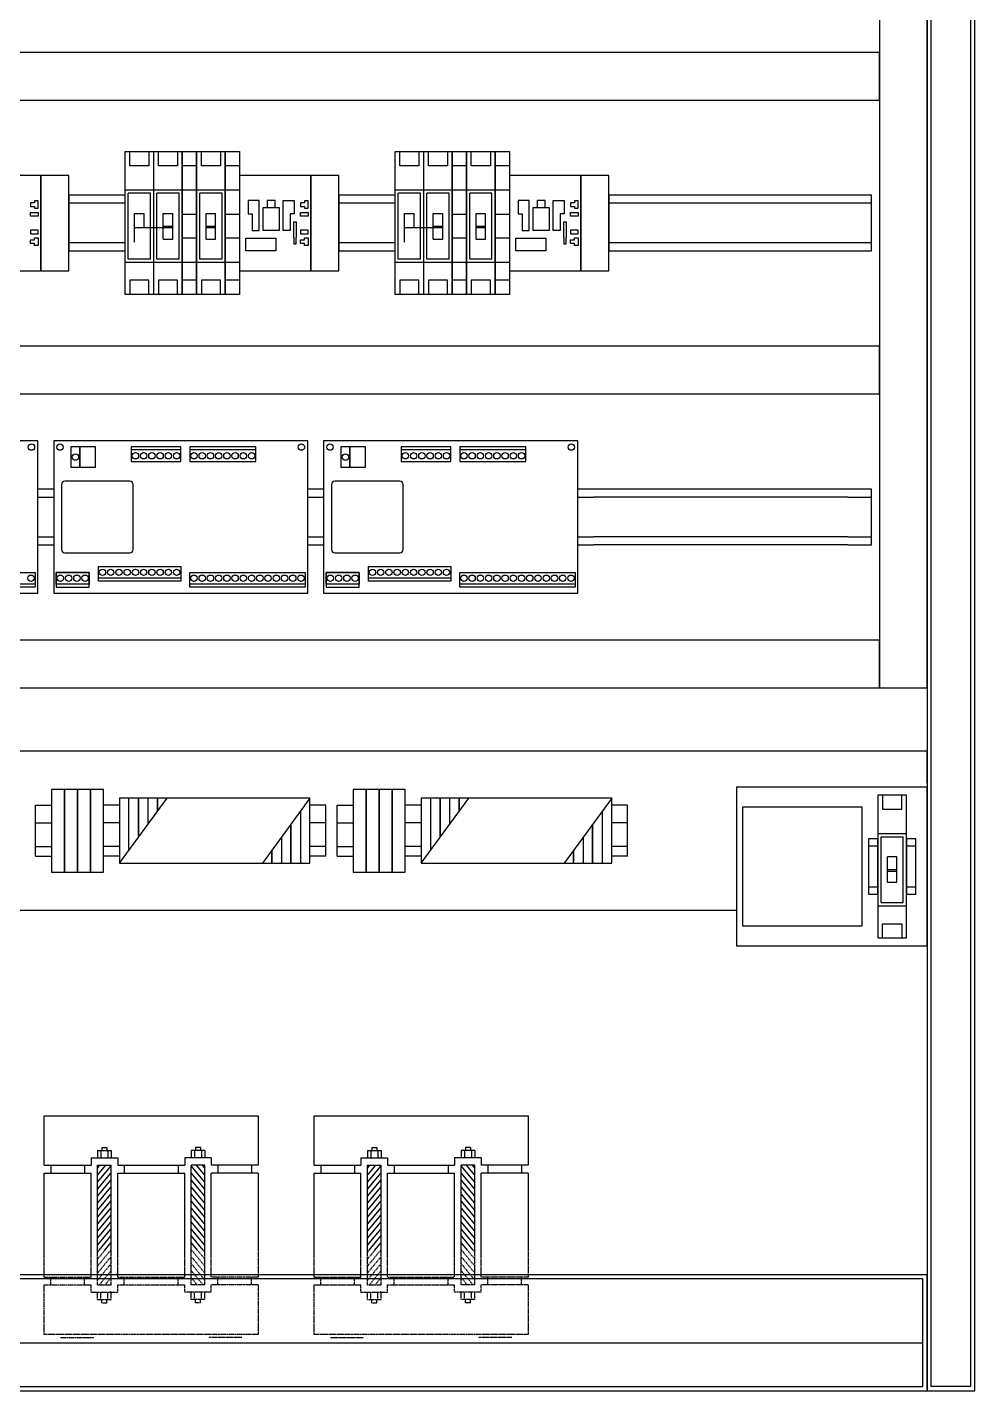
# Model space of a CAD drawing. Header units: millimetres. Extents: x 3151 to 30896, y 1337 to 7086.
# Drawn here: x 28968 to 29564, y 1337 to 2195 of the extents above; entities that cross this region are included whole.
import ezdxf

# ---------------------------------------------------------------- set-up
doc = ezdxf.new("R2010")
doc.units = ezdxf.units.MM
doc.linetypes.add('DASHED', pattern=[0.75, 0.5, -0.25])

msp = doc.modelspace()

# ---------------------------------------------------------------- linework, layer by layer
at = {"color": 7}
for p, q in [((29534.18, 3536.69), (29534.18, 1336.69)), ((29564.18, 1336.69), (29564.18, 3536.69)), ((29536.83, 1339.34), (29536.83, 3534.04)), ((29561.53, 3534.04), (29561.53, 1339.34)), ((29504.18, 3332.19), (29504.18, 1779.19)), ((29534.18, 1779.19), (29534.18, 3332.19)), ((29504.18, 2179.19), (28624.18, 2179.19)), ((29504.18, 2179.19), (28624.18, 2179.19)), ((29504.18, 2149.19), (29504.18, 2179.19)), ((29534.18, 1779.19), (29534.18, 2179.19)), ((28624.18, 2149.19), (29504.18, 2149.19)), ((29029.18, 2026.69), (29029.18, 2116.69)), ((29029.18, 2116.69), (29047.18, 2116.69)), ((29032.18, 2107.69), (29032.18, 2116.69)), ((29044.18, 2116.69), (29044.18, 2107.69)), ((29047.18, 2026.69), (29047.18, 2116.69)), ((29047.18, 2116.69), (29065.18, 2116.69)), ((29050.18, 2107.69), (29050.18, 2116.69)), ((29062.18, 2116.69), (29062.18, 2107.69)), ((29065.18, 2116.69), (29065.18, 2026.69)), ((29065.18, 2116.69), (29065.18, 2026.69)), ((29065.18, 2116.69), (29074.18, 2116.69)), ((29065.18, 2026.69), (29065.18, 2116.69)), ((29074.18, 2116.69), (29092.18, 2116.69)), ((29074.18, 2026.69), (29074.18, 2116.69)), ((29074.18, 2116.69), (29074.18, 2026.69)), ((29077.18, 2107.69), (29077.18, 2116.69)), ((29089.18, 2116.69), (29089.18, 2107.69)), ((29092.18, 2116.69), (29092.18, 2026.69)), ((29092.18, 2116.69), (29092.18, 2026.69)), ((29092.18, 2116.69), (29101.18, 2116.69)), ((29092.18, 2026.69), (29092.18, 2116.69)), ((29101.18, 2116.69), (29101.18, 2026.69)), ((29199.18, 2026.69), (29199.18, 2116.69)), ((29199.18, 2116.69), (29217.18, 2116.69)), ((29202.18, 2107.69), (29202.18, 2116.69)), ((29214.18, 2116.69), (29214.18, 2107.69)), ((29217.18, 2026.69), (29217.18, 2116.69)), ((29217.18, 2116.69), (29235.18, 2116.69)), ((29220.18, 2107.69), (29220.18, 2116.69)), ((29232.18, 2116.69), (29232.18, 2107.69)), ((29235.18, 2116.69), (29235.18, 2026.69)), ((29235.18, 2116.69), (29235.18, 2026.69)), ((29235.18, 2116.69), (29244.18, 2116.69)), ((29235.18, 2026.69), (29235.18, 2116.69)), ((29244.18, 2116.69), (29262.18, 2116.69)), ((29244.18, 2026.69), (29244.18, 2116.69)), ((29244.18, 2116.69), (29244.18, 2026.69)), ((29247.18, 2107.69), (29247.18, 2116.69)), ((29259.18, 2116.69), (29259.18, 2107.69)), ((29262.18, 2116.69), (29262.18, 2026.69)), ((29262.18, 2116.69), (29262.18, 2026.69)), ((29262.18, 2116.69), (29271.18, 2116.69)), ((29262.18, 2026.69), (29262.18, 2116.69)), ((29271.18, 2116.69), (29271.18, 2026.69)), ((29044.18, 2107.69), (29032.18, 2107.69)), ((29062.18, 2107.69), (29050.18, 2107.69)), ((29074.18, 2107.69), (29065.18, 2107.69)), ((29089.18, 2107.69), (29077.18, 2107.69)), ((29101.18, 2107.69), (29092.18, 2107.69)), ((29214.18, 2107.69), (29202.18, 2107.69)), ((29232.18, 2107.69), (29220.18, 2107.69)), ((29244.18, 2107.69), (29235.18, 2107.69)), ((29259.18, 2107.69), (29247.18, 2107.69)), ((29271.18, 2107.69), (29262.18, 2107.69)), ((28976.18, 2101.69), (28931.18, 2101.69)), ((28993.68, 2101.69), (28976.18, 2101.69)), ((28976.18, 2101.69), (28976.18, 2041.69)), ((28976.18, 2041.69), (28976.18, 2101.69)), ((28993.68, 2041.69), (28993.68, 2101.69)), ((29146.18, 2101.69), (29101.18, 2101.69)), ((29101.18, 2101.69), (29101.18, 2041.69)), ((29163.68, 2101.69), (29146.18, 2101.69)), ((29146.18, 2101.69), (29146.18, 2041.69)), ((29146.18, 2041.69), (29146.18, 2101.69)), ((29163.68, 2041.69), (29163.68, 2101.69)), ((29316.18, 2101.69), (29271.18, 2101.69)), ((29271.18, 2101.69), (29271.18, 2041.69)), ((29333.68, 2101.69), (29316.18, 2101.69)), ((29316.18, 2101.69), (29316.18, 2041.69)), ((29316.18, 2041.69), (29316.18, 2101.69)), ((29333.68, 2041.69), (29333.68, 2101.69)), ((28974.47, 2085.69), (28972.08, 2085.69)), ((28972.08, 2085.69), (28972.08, 2084.53)), ((28974.47, 2081.05), (28974.47, 2085.69)), ((29029.18, 2089.19), (28993.68, 2089.19)), ((28993.68, 2089.19), (28993.68, 2054.19)), ((29047.18, 2092.44), (29029.18, 2092.44)), ((29029.18, 2054.19), (29029.18, 2089.19)), ((29031.18, 2048.94), (29031.18, 2090.44)), ((29045.18, 2090.44), (29031.18, 2090.44)), ((29045.18, 2048.94), (29045.18, 2090.44)), ((29065.18, 2092.44), (29047.18, 2092.44)), ((29049.18, 2048.94), (29049.18, 2090.44)), ((29063.18, 2090.44), (29049.18, 2090.44)), ((29063.18, 2048.94), (29063.18, 2090.44)), ((29074.18, 2092.44), (29065.18, 2092.44)), ((29092.18, 2092.44), (29074.18, 2092.44)), ((29090.18, 2090.44), (29076.18, 2090.44)), ((29076.18, 2048.94), (29076.18, 2090.44)), ((29090.18, 2048.94), (29090.18, 2090.44)), ((29101.18, 2092.44), (29092.18, 2092.44)), ((29113.68, 2085.94), (29106.68, 2085.94)), ((29106.68, 2085.94), (29106.68, 2077.44)), ((29113.68, 2066.94), (29113.68, 2085.94)), ((29123.68, 2085.94), (29118.68, 2085.94)), ((29118.68, 2085.94), (29118.68, 2081.44)), ((29123.68, 2081.44), (29123.68, 2085.94)), ((29128.68, 2066.94), (29128.68, 2085.94)), ((29128.68, 2085.94), (29135.68, 2085.94)), ((29135.68, 2085.94), (29135.68, 2077.44)), ((29144.47, 2085.69), (29142.08, 2085.69)), ((29142.08, 2085.69), (29142.08, 2084.53)), ((29144.47, 2081.05), (29144.47, 2085.69)), ((29199.18, 2089.19), (29163.68, 2089.19)), ((29163.68, 2089.19), (29163.68, 2054.19)), ((29217.18, 2092.44), (29199.18, 2092.44)), ((29199.18, 2054.19), (29199.18, 2089.19)), ((29201.18, 2048.94), (29201.18, 2090.44)), ((29215.18, 2090.44), (29201.18, 2090.44)), ((29215.18, 2048.94), (29215.18, 2090.44)), ((29235.18, 2092.44), (29217.18, 2092.44)), ((29219.18, 2048.94), (29219.18, 2090.44)), ((29233.18, 2090.44), (29219.18, 2090.44)), ((29233.18, 2048.94), (29233.18, 2090.44)), ((29244.18, 2092.44), (29235.18, 2092.44)), ((29262.18, 2092.44), (29244.18, 2092.44)), ((29260.18, 2090.44), (29246.18, 2090.44)), ((29246.18, 2048.94), (29246.18, 2090.44)), ((29260.18, 2048.94), (29260.18, 2090.44)), ((29271.18, 2092.44), (29262.18, 2092.44)), ((29283.68, 2085.94), (29276.68, 2085.94)), ((29276.68, 2085.94), (29276.68, 2077.44)), ((29283.68, 2066.94), (29283.68, 2085.94)), ((29293.68, 2085.94), (29288.68, 2085.94)), ((29288.68, 2085.94), (29288.68, 2081.44)), ((29293.68, 2081.44), (29293.68, 2085.94)), ((29298.68, 2066.94), (29298.68, 2085.94)), ((29298.68, 2085.94), (29305.68, 2085.94)), ((29305.68, 2085.94), (29305.68, 2077.44)), ((29314.47, 2085.69), (29312.08, 2085.69)), ((29312.08, 2085.69), (29312.08, 2084.53)), ((29314.47, 2081.05), (29314.47, 2085.69)), ((29499.18, 2089.19), (29333.68, 2089.19)), ((29333.68, 2089.19), (29333.68, 2054.19)), ((29499.18, 2054.19), (29499.18, 2089.19)), ((28972.08, 2084.53), (28969.68, 2084.53)), ((28969.68, 2084.53), (28969.68, 2082.21)), ((28969.68, 2082.21), (28972.08, 2082.21)), ((28969.68, 2078.37), (28974.47, 2078.37)), ((28969.68, 2076.05), (28969.68, 2078.37)), ((28972.08, 2082.21), (28972.08, 2081.05)), ((28972.08, 2081.05), (28974.47, 2081.05)), ((28974.47, 2078.37), (28974.47, 2076.05)), ((29029.18, 2084.19), (28993.68, 2084.19)), ((29035.18, 2077.69), (29041.18, 2077.69)), ((29035.18, 2059.69), (29035.18, 2077.69)), ((29041.18, 2068.69), (29041.18, 2077.69)), ((29053.18, 2077.69), (29059.18, 2077.69)), ((29053.18, 2061.69), (29053.18, 2077.69)), ((29059.18, 2061.69), (29059.18, 2077.69)), ((29074.18, 2077.19), (29065.18, 2077.19)), ((29080.18, 2077.69), (29086.18, 2077.69)), ((29080.18, 2061.69), (29080.18, 2077.69)), ((29086.18, 2061.69), (29086.18, 2077.69)), ((29101.18, 2077.19), (29092.18, 2077.19)), ((29106.68, 2077.44), (29109.18, 2077.44)), ((29109.18, 2077.44), (29109.18, 2066.94)), ((29116.18, 2081.44), (29126.18, 2081.44)), ((29116.18, 2066.94), (29116.18, 2081.44)), ((29118.68, 2081.44), (29123.68, 2081.44)), ((29126.18, 2081.44), (29126.18, 2066.94)), ((29135.68, 2077.44), (29133.18, 2077.44)), ((29133.18, 2077.44), (29133.18, 2066.94)), ((29142.08, 2084.53), (29139.68, 2084.53)), ((29139.68, 2084.53), (29139.68, 2082.21)), ((29139.68, 2082.21), (29142.08, 2082.21)), ((29139.68, 2078.37), (29144.47, 2078.37)), ((29139.68, 2076.05), (29139.68, 2078.37)), ((29142.08, 2082.21), (29142.08, 2081.05)), ((29142.08, 2081.05), (29144.47, 2081.05)), ((29144.47, 2078.37), (29144.47, 2076.05)), ((29199.18, 2084.19), (29163.68, 2084.19)), ((29205.18, 2077.69), (29211.18, 2077.69)), ((29205.18, 2059.69), (29205.18, 2077.69)), ((29211.18, 2068.69), (29211.18, 2077.69)), ((29223.18, 2077.69), (29229.18, 2077.69)), ((29223.18, 2061.69), (29223.18, 2077.69)), ((29229.18, 2061.69), (29229.18, 2077.69)), ((29244.18, 2077.19), (29235.18, 2077.19)), ((29250.18, 2077.69), (29256.18, 2077.69)), ((29250.18, 2061.69), (29250.18, 2077.69)), ((29256.18, 2061.69), (29256.18, 2077.69)), ((29271.18, 2077.19), (29262.18, 2077.19)), ((29276.68, 2077.44), (29279.18, 2077.44)), ((29279.18, 2077.44), (29279.18, 2066.94)), ((29286.18, 2081.44), (29296.18, 2081.44)), ((29286.18, 2066.94), (29286.18, 2081.44)), ((29288.68, 2081.44), (29293.68, 2081.44)), ((29296.18, 2081.44), (29296.18, 2066.94)), ((29305.68, 2077.44), (29303.18, 2077.44)), ((29303.18, 2077.44), (29303.18, 2066.94)), ((29312.08, 2084.53), (29309.68, 2084.53)), ((29309.68, 2084.53), (29309.68, 2082.21)), ((29309.68, 2082.21), (29312.08, 2082.21)), ((29309.68, 2078.37), (29314.47, 2078.37)), ((29309.68, 2076.05), (29309.68, 2078.37)), ((29312.08, 2082.21), (29312.08, 2081.05)), ((29312.08, 2081.05), (29314.47, 2081.05)), ((29314.47, 2078.37), (29314.47, 2076.05)), ((29499.18, 2084.19), (29333.68, 2084.19)), ((28974.47, 2076.05), (28969.68, 2076.05)), ((29059.18, 2068.69), (29035.18, 2068.69)), ((29053.18, 2069.69), (29059.18, 2069.69)), ((29080.18, 2069.69), (29086.18, 2069.69)), ((29086.18, 2068.69), (29080.18, 2068.69)), ((29137.18, 2072.19), (29135.18, 2072.19)), ((29135.18, 2072.19), (29135.18, 2062.69)), ((29137.18, 2062.69), (29137.18, 2072.19)), ((29144.47, 2076.05), (29139.68, 2076.05)), ((29229.18, 2068.69), (29205.18, 2068.69)), ((29223.18, 2069.69), (29229.18, 2069.69)), ((29250.18, 2069.69), (29256.18, 2069.69)), ((29256.18, 2068.69), (29250.18, 2068.69)), ((29307.18, 2072.19), (29305.18, 2072.19)), ((29305.18, 2072.19), (29305.18, 2062.69)), ((29307.18, 2062.69), (29307.18, 2072.19)), ((29314.47, 2076.05), (29309.68, 2076.05)), ((28974.47, 2067.33), (28969.68, 2067.33)), ((28969.68, 2067.33), (28969.68, 2065.01)), ((28969.68, 2065.01), (28974.47, 2065.01)), ((28969.68, 2058.85), (28969.68, 2061.17)), ((28969.68, 2061.17), (28972.08, 2061.17)), ((28972.08, 2061.17), (28972.08, 2062.33)), ((28972.08, 2062.33), (28974.47, 2062.33)), ((28974.47, 2065.01), (28974.47, 2067.33)), ((28974.47, 2062.33), (28974.47, 2057.69)), ((29053.18, 2061.69), (29059.18, 2061.69)), ((29074.18, 2062.19), (29065.18, 2062.19)), ((29080.18, 2061.69), (29086.18, 2061.69)), ((29101.18, 2062.19), (29092.18, 2062.19)), ((29105.18, 2062.19), (29124.18, 2062.19)), ((29105.18, 2054.19), (29105.18, 2062.19)), ((29109.18, 2066.94), (29113.68, 2066.94)), ((29126.18, 2066.94), (29116.18, 2066.94)), ((29124.18, 2062.19), (29124.18, 2054.19)), ((29133.18, 2066.94), (29128.68, 2066.94)), ((29135.18, 2062.69), (29135.43, 2062.69)), ((29135.43, 2062.69), (29135.43, 2058.69)), ((29135.43, 2062.69), (29135.43, 2058.69)), ((29136.93, 2058.69), (29136.93, 2062.69)), ((29136.93, 2062.69), (29137.18, 2062.69)), ((29144.47, 2067.33), (29139.68, 2067.33)), ((29139.68, 2067.33), (29139.68, 2065.01)), ((29139.68, 2065.01), (29144.47, 2065.01)), ((29139.68, 2058.85), (29139.68, 2061.17)), ((29139.68, 2061.17), (29142.08, 2061.17)), ((29142.08, 2061.17), (29142.08, 2062.33)), ((29142.08, 2062.33), (29144.47, 2062.33)), ((29144.47, 2065.01), (29144.47, 2067.33)), ((29144.47, 2062.33), (29144.47, 2057.69)), ((29223.18, 2061.69), (29229.18, 2061.69)), ((29244.18, 2062.19), (29235.18, 2062.19)), ((29250.18, 2061.69), (29256.18, 2061.69)), ((29271.18, 2062.19), (29262.18, 2062.19)), ((29275.18, 2062.19), (29294.18, 2062.19)), ((29275.18, 2054.19), (29275.18, 2062.19)), ((29279.18, 2066.94), (29283.68, 2066.94)), ((29296.18, 2066.94), (29286.18, 2066.94)), ((29294.18, 2062.19), (29294.18, 2054.19)), ((29303.18, 2066.94), (29298.68, 2066.94)), ((29305.18, 2062.69), (29305.43, 2062.69)), ((29305.43, 2062.69), (29305.43, 2058.69)), ((29305.43, 2062.69), (29305.43, 2058.69)), ((29306.93, 2058.69), (29306.93, 2062.69)), ((29306.93, 2062.69), (29307.18, 2062.69)), ((29314.47, 2067.33), (29309.68, 2067.33)), ((29309.68, 2067.33), (29309.68, 2065.01)), ((29309.68, 2065.01), (29314.47, 2065.01)), ((29309.68, 2058.85), (29309.68, 2061.17)), ((29309.68, 2061.17), (29312.08, 2061.17)), ((29312.08, 2061.17), (29312.08, 2062.33)), ((29312.08, 2062.33), (29314.47, 2062.33)), ((29314.47, 2065.01), (29314.47, 2067.33)), ((29314.47, 2062.33), (29314.47, 2057.69)), ((28972.08, 2058.85), (28969.68, 2058.85)), ((28972.08, 2057.69), (28972.08, 2058.85)), ((28974.47, 2057.69), (28972.08, 2057.69)), ((29029.18, 2059.19), (28993.68, 2059.19)), ((28993.68, 2054.19), (29029.18, 2054.19)), ((29124.18, 2054.19), (29105.18, 2054.19)), ((29135.43, 2058.69), (29136.93, 2058.69)), ((29142.08, 2058.85), (29139.68, 2058.85)), ((29142.08, 2057.69), (29142.08, 2058.85)), ((29144.47, 2057.69), (29142.08, 2057.69)), ((29199.18, 2059.19), (29163.68, 2059.19)), ((29163.68, 2054.19), (29199.18, 2054.19)), ((29294.18, 2054.19), (29275.18, 2054.19)), ((29305.43, 2058.69), (29306.93, 2058.69)), ((29312.08, 2058.85), (29309.68, 2058.85)), ((29312.08, 2057.69), (29312.08, 2058.85)), ((29314.47, 2057.69), (29312.08, 2057.69)), ((29499.18, 2059.19), (29333.68, 2059.19)), ((29333.68, 2054.19), (29499.18, 2054.19)), ((29047.18, 2046.94), (29029.18, 2046.94)), ((29045.18, 2048.94), (29031.18, 2048.94)), ((29065.18, 2046.94), (29047.18, 2046.94)), ((29063.18, 2048.94), (29049.18, 2048.94)), ((29074.18, 2046.94), (29065.18, 2046.94)), ((29092.18, 2046.94), (29074.18, 2046.94)), ((29090.18, 2048.94), (29076.18, 2048.94)), ((29101.18, 2046.94), (29092.18, 2046.94)), ((29217.18, 2046.94), (29199.18, 2046.94)), ((29215.18, 2048.94), (29201.18, 2048.94)), ((29235.18, 2046.94), (29217.18, 2046.94)), ((29233.18, 2048.94), (29219.18, 2048.94)), ((29244.18, 2046.94), (29235.18, 2046.94)), ((29262.18, 2046.94), (29244.18, 2046.94)), ((29260.18, 2048.94), (29246.18, 2048.94)), ((29271.18, 2046.94), (29262.18, 2046.94)), ((28931.18, 2041.69), (28976.18, 2041.69)), ((28976.18, 2041.69), (28993.68, 2041.69)), ((29032.18, 2035.69), (29032.18, 2026.69)), ((29044.18, 2035.69), (29032.18, 2035.69)), ((29044.18, 2026.69), (29044.18, 2035.69)), ((29062.18, 2035.69), (29050.18, 2035.69)), ((29050.18, 2035.69), (29050.18, 2026.69)), ((29062.18, 2026.69), (29062.18, 2035.69)), ((29074.18, 2035.69), (29065.18, 2035.69)), ((29089.18, 2035.69), (29077.18, 2035.69)), ((29077.18, 2035.69), (29077.18, 2026.69)), ((29089.18, 2026.69), (29089.18, 2035.69)), ((29101.18, 2035.69), (29092.18, 2035.69)), ((29101.18, 2041.69), (29146.18, 2041.69)), ((29146.18, 2041.69), (29163.68, 2041.69)), ((29202.18, 2035.69), (29202.18, 2026.69)), ((29214.18, 2035.69), (29202.18, 2035.69)), ((29214.18, 2026.69), (29214.18, 2035.69)), ((29232.18, 2035.69), (29220.18, 2035.69)), ((29220.18, 2035.69), (29220.18, 2026.69)), ((29232.18, 2026.69), (29232.18, 2035.69)), ((29244.18, 2035.69), (29235.18, 2035.69)), ((29259.18, 2035.69), (29247.18, 2035.69)), ((29247.18, 2035.69), (29247.18, 2026.69)), ((29259.18, 2026.69), (29259.18, 2035.69)), ((29271.18, 2035.69), (29262.18, 2035.69)), ((29271.18, 2041.69), (29316.18, 2041.69)), ((29316.18, 2041.69), (29333.68, 2041.69)), ((29047.18, 2026.69), (29029.18, 2026.69)), ((29065.18, 2026.69), (29047.18, 2026.69)), ((29074.18, 2026.69), (29065.18, 2026.69)), ((29092.18, 2026.69), (29074.18, 2026.69)), ((29101.18, 2026.69), (29092.18, 2026.69)), ((29217.18, 2026.69), (29199.18, 2026.69)), ((29235.18, 2026.69), (29217.18, 2026.69)), ((29244.18, 2026.69), (29235.18, 2026.69)), ((29262.18, 2026.69), (29244.18, 2026.69)), ((29271.18, 2026.69), (29262.18, 2026.69)), ((29504.18, 1994.19), (28624.18, 1994.19)), ((29504.18, 1964.19), (29504.18, 1994.19)), ((28624.18, 1964.19), (29504.18, 1964.19)), ((28974.18, 1934.69), (28814.18, 1934.69)), ((28974.18, 1838.69), (28974.18, 1934.69)), ((29144.18, 1934.69), (28984.18, 1934.69)), ((28984.18, 1934.69), (28984.18, 1838.69)), ((29144.18, 1838.69), (29144.18, 1934.69)), ((29314.18, 1934.69), (29154.18, 1934.69)), ((29154.18, 1934.69), (29154.18, 1838.69)), ((29314.18, 1838.69), (29314.18, 1934.69)), ((29000.75, 1930.76), (28995.09, 1930.76)), ((28995.09, 1930.76), (28995.09, 1918.07)), ((29010.52, 1930.76), (29000.75, 1930.76)), ((29000.75, 1930.76), (29000.75, 1918.07)), ((29000.75, 1918.07), (29000.75, 1930.76)), ((29010.52, 1918.07), (29010.52, 1930.76)), ((29064.18, 1930.76), (29033.07, 1930.76)), ((29033.07, 1930.76), (29033.07, 1921.56)), ((29064.18, 1928.87), (29033.07, 1928.87)), ((29033.07, 1928.87), (29033.07, 1921.56)), ((29064.18, 1921.56), (29064.18, 1930.76)), ((29064.18, 1921.56), (29064.18, 1928.87)), ((29111.4, 1930.76), (29069.92, 1930.76)), ((29069.92, 1930.76), (29069.92, 1921.56)), ((29111.4, 1928.87), (29069.92, 1928.87)), ((29069.92, 1928.87), (29069.92, 1921.56)), ((29111.4, 1921.56), (29111.4, 1930.76)), ((29111.4, 1921.56), (29111.4, 1928.87)), ((29170.75, 1930.76), (29165.09, 1930.76)), ((29165.09, 1930.76), (29165.09, 1918.07)), ((29180.52, 1930.76), (29170.75, 1930.76)), ((29170.75, 1930.76), (29170.75, 1918.07)), ((29170.75, 1918.07), (29170.75, 1930.76)), ((29180.52, 1918.07), (29180.52, 1930.76)), ((29234.18, 1930.76), (29203.07, 1930.76)), ((29203.07, 1930.76), (29203.07, 1921.56)), ((29234.18, 1928.87), (29203.07, 1928.87)), ((29203.07, 1928.87), (29203.07, 1921.56)), ((29234.18, 1921.56), (29234.18, 1930.76)), ((29234.18, 1921.56), (29234.18, 1928.87)), ((29281.4, 1930.76), (29239.92, 1930.76)), ((29239.92, 1930.76), (29239.92, 1921.56)), ((29281.4, 1928.87), (29239.92, 1928.87)), ((29239.92, 1928.87), (29239.92, 1921.56)), ((29281.4, 1921.56), (29281.4, 1930.76)), ((29281.4, 1921.56), (29281.4, 1928.87)), ((28995.09, 1918.07), (29000.75, 1918.07)), ((29000.75, 1918.07), (29010.52, 1918.07)), ((29033.07, 1921.56), (29064.18, 1921.56)), ((29033.07, 1921.56), (29064.18, 1921.56)), ((29069.92, 1921.56), (29111.4, 1921.56)), ((29069.92, 1921.56), (29111.4, 1921.56)), ((29165.09, 1918.07), (29170.75, 1918.07)), ((29170.75, 1918.07), (29180.52, 1918.07)), ((29203.07, 1921.56), (29234.18, 1921.56)), ((29203.07, 1921.56), (29234.18, 1921.56)), ((29239.92, 1921.56), (29281.4, 1921.56)), ((29239.92, 1921.56), (29281.4, 1921.56)), ((28989.18, 1907.19), (28989.18, 1866.19)), ((29032.18, 1909.19), (28991.18, 1909.19)), ((29034.18, 1866.19), (29034.18, 1907.19)), ((29159.18, 1907.19), (29159.18, 1866.19)), ((29202.18, 1909.19), (29161.18, 1909.19)), ((29204.18, 1866.19), (29204.18, 1907.19)), ((28984.18, 1904.19), (28974.18, 1904.19)), ((28974.18, 1899.19), (28984.18, 1899.19)), ((29154.18, 1904.19), (29144.18, 1904.19)), ((29144.18, 1899.19), (29154.18, 1899.19)), ((29324.18, 1904.19), (29314.18, 1904.19)), ((29314.18, 1899.19), (29324.18, 1899.19)), ((29484.18, 1904.19), (29324.18, 1904.19)), ((29484.18, 1899.19), (29324.18, 1899.19)), ((29499.18, 1904.19), (29484.18, 1904.19)), ((29484.18, 1899.19), (29499.18, 1899.19)), ((29499.18, 1869.19), (29499.18, 1904.19)), ((28974.18, 1874.19), (28984.18, 1874.19)), ((29144.18, 1874.19), (29154.18, 1874.19)), ((29314.18, 1874.19), (29324.18, 1874.19)), ((29484.18, 1874.19), (29324.18, 1874.19)), ((29484.18, 1874.19), (29499.18, 1874.19)), ((28974.18, 1869.19), (28984.18, 1869.19)), ((28991.18, 1864.19), (29032.18, 1864.19)), ((29144.18, 1869.19), (29154.18, 1869.19)), ((29161.18, 1864.19), (29202.18, 1864.19)), ((29314.18, 1869.19), (29324.18, 1869.19)), ((29484.18, 1869.19), (29324.18, 1869.19)), ((29484.18, 1869.19), (29499.18, 1869.19)), ((29012.33, 1855.48), (29064.18, 1855.48)), ((29012.33, 1848.16), (29012.33, 1855.48)), ((29012.33, 1855.48), (29064.18, 1855.48)), ((29012.33, 1846.28), (29012.33, 1855.48)), ((29064.18, 1855.48), (29064.18, 1848.16)), ((29064.18, 1855.48), (29064.18, 1846.28)), ((29182.33, 1855.48), (29234.18, 1855.48)), ((29182.33, 1848.16), (29182.33, 1855.48)), ((29182.33, 1855.48), (29234.18, 1855.48)), ((29182.33, 1846.28), (29182.33, 1855.48)), ((29234.18, 1855.48), (29234.18, 1848.16)), ((29234.18, 1855.48), (29234.18, 1846.28)), ((28899.92, 1851.82), (28972.51, 1851.82)), ((28899.92, 1851.82), (28972.51, 1851.82)), ((28972.51, 1851.82), (28972.51, 1844.5)), ((28972.51, 1851.82), (28972.51, 1842.62)), ((29006.58, 1851.82), (28985.84, 1851.82)), ((28985.84, 1851.82), (28985.84, 1842.62)), ((28985.84, 1851.82), (29006.58, 1851.82)), ((28985.84, 1844.5), (28985.84, 1851.82)), ((29006.58, 1842.62), (29006.58, 1851.82)), ((29006.58, 1851.82), (29006.58, 1844.5)), ((29064.18, 1848.16), (29012.33, 1848.16)), ((29064.18, 1846.28), (29012.33, 1846.28)), ((29069.92, 1851.82), (29142.51, 1851.82)), ((29069.92, 1844.5), (29069.92, 1851.82)), ((29069.92, 1851.82), (29142.51, 1851.82)), ((29069.92, 1842.62), (29069.92, 1851.82)), ((29142.51, 1851.82), (29142.51, 1844.5)), ((29142.51, 1851.82), (29142.51, 1842.62)), ((29176.58, 1851.82), (29155.84, 1851.82)), ((29155.84, 1851.82), (29155.84, 1842.62)), ((29155.84, 1851.82), (29176.58, 1851.82)), ((29155.84, 1844.5), (29155.84, 1851.82)), ((29176.58, 1842.62), (29176.58, 1851.82)), ((29176.58, 1851.82), (29176.58, 1844.5)), ((29234.18, 1848.16), (29182.33, 1848.16)), ((29234.18, 1846.28), (29182.33, 1846.28)), ((29239.92, 1851.82), (29312.51, 1851.82)), ((29239.92, 1844.5), (29239.92, 1851.82)), ((29239.92, 1851.82), (29312.51, 1851.82)), ((29239.92, 1842.62), (29239.92, 1851.82)), ((29312.51, 1851.82), (29312.51, 1844.5)), ((29312.51, 1851.82), (29312.51, 1842.62)), ((28814.18, 1838.69), (28974.18, 1838.69)), ((28972.51, 1844.5), (28899.92, 1844.5)), ((28972.51, 1842.62), (28899.92, 1842.62)), ((28984.18, 1838.69), (29144.18, 1838.69)), ((29006.58, 1844.5), (28985.84, 1844.5)), ((28985.84, 1842.62), (29006.58, 1842.62)), ((29142.51, 1844.5), (29069.92, 1844.5)), ((29142.51, 1842.62), (29069.92, 1842.62)), ((29154.18, 1838.69), (29314.18, 1838.69)), ((29176.58, 1844.5), (29155.84, 1844.5)), ((29155.84, 1842.62), (29176.58, 1842.62)), ((29312.51, 1844.5), (29239.92, 1844.5)), ((29312.51, 1842.62), (29239.92, 1842.62)), ((29504.18, 1809.19), (28624.18, 1809.19)), ((29504.18, 1779.19), (29504.18, 1809.19)), ((28594.18, 1779.19), (29534.18, 1779.19)), ((28624.18, 1779.19), (29504.18, 1779.19)), ((29504.18, 1779.19), (29534.18, 1779.19)), ((29534.18, 1739.19), (28594.18, 1739.19)), ((29534.18, 1719.19), (29534.18, 1739.19)), ((29534.18, 1716.69), (29414.18, 1716.69)), ((29414.18, 1716.69), (29414.18, 1616.69)), ((29534.18, 1616.69), (29534.18, 1716.69)), ((28990.98, 1715.19), (28982.78, 1715.19)), ((28982.78, 1715.19), (28982.78, 1663.19)), ((28990.98, 1663.19), (28990.98, 1715.19)), ((28999.18, 1715.19), (28990.98, 1715.19)), ((28990.98, 1715.19), (28990.98, 1663.19)), ((28999.18, 1663.19), (28999.18, 1715.19)), ((29007.38, 1715.19), (28999.18, 1715.19)), ((28999.18, 1715.19), (28999.18, 1663.19)), ((29007.38, 1663.19), (29007.38, 1715.19)), ((29015.58, 1715.19), (29007.38, 1715.19)), ((29007.38, 1715.19), (29007.38, 1663.19)), ((29015.58, 1663.19), (29015.58, 1715.19)), ((29055.58, 1709.69), (29025.58, 1709.69)), ((29025.58, 1709.69), (29025.58, 1668.69)), ((29025.58, 1668.69), (29055.58, 1709.69)), ((29145.58, 1709.69), (29025.58, 1709.69)), ((29025.58, 1709.69), (29025.58, 1668.69)), ((29031.58, 1676.89), (29031.58, 1709.69)), ((29037.58, 1685.69), (29037.58, 1709.69)), ((29037.58, 1709.69), (29037.58, 1685.09)), ((29043.58, 1693.29), (29043.58, 1709.69)), ((29049.58, 1701.69), (29049.58, 1709.69)), ((29049.58, 1709.69), (29049.58, 1701.49)), ((29145.58, 1709.69), (29115.58, 1668.69)), ((29145.58, 1668.69), (29145.58, 1709.69)), ((29145.58, 1709.69), (29145.58, 1709.69)), ((29145.58, 1668.69), (29145.58, 1709.69)), ((29180.98, 1715.19), (29172.78, 1715.19)), ((29172.78, 1715.19), (29172.78, 1663.19)), ((29180.98, 1663.19), (29180.98, 1715.19)), ((29189.18, 1715.19), (29180.98, 1715.19)), ((29180.98, 1715.19), (29180.98, 1663.19)), ((29189.18, 1663.19), (29189.18, 1715.19)), ((29197.38, 1715.19), (29189.18, 1715.19)), ((29189.18, 1715.19), (29189.18, 1663.19)), ((29197.38, 1663.19), (29197.38, 1715.19)), ((29205.58, 1715.19), (29197.38, 1715.19)), ((29197.38, 1715.19), (29197.38, 1663.19)), ((29205.58, 1663.19), (29205.58, 1715.19)), ((29245.58, 1709.69), (29215.58, 1709.69)), ((29215.58, 1709.69), (29215.58, 1668.69)), ((29215.58, 1668.69), (29245.58, 1709.69)), ((29335.58, 1709.69), (29215.58, 1709.69)), ((29215.58, 1709.69), (29215.58, 1668.69)), ((29221.58, 1676.89), (29221.58, 1709.69)), ((29227.58, 1685.69), (29227.58, 1709.69)), ((29227.58, 1709.69), (29227.58, 1685.09)), ((29233.58, 1693.29), (29233.58, 1709.69)), ((29239.58, 1701.69), (29239.58, 1709.69)), ((29239.58, 1709.69), (29239.58, 1701.49)), ((29335.58, 1709.69), (29305.58, 1668.69)), ((29335.58, 1668.69), (29335.58, 1709.69)), ((29335.58, 1709.69), (29335.58, 1709.69)), ((29335.58, 1668.69), (29335.58, 1709.69)), ((29521.18, 1711.69), (29503.18, 1711.69)), ((29503.18, 1711.69), (29503.18, 1621.69)), ((29506.18, 1711.69), (29506.18, 1702.69)), ((29518.18, 1702.69), (29518.18, 1711.69)), ((29521.18, 1621.69), (29521.18, 1711.69)), ((28972.78, 1705.19), (28982.78, 1705.19)), ((28972.78, 1673.19), (28972.78, 1705.19)), ((29015.58, 1673.19), (29015.58, 1705.19)), ((29025.58, 1705.19), (29015.58, 1705.19)), ((29139.58, 1701.49), (29139.58, 1668.69)), ((29155.58, 1705.19), (29145.58, 1705.19)), ((29155.58, 1673.19), (29155.58, 1705.19)), ((29162.78, 1705.19), (29172.78, 1705.19)), ((29162.78, 1673.19), (29162.78, 1705.19)), ((29205.58, 1673.19), (29205.58, 1705.19)), ((29215.58, 1705.19), (29205.58, 1705.19)), ((29329.58, 1701.49), (29329.58, 1668.69)), ((29345.58, 1705.19), (29335.58, 1705.19)), ((29345.58, 1673.19), (29345.58, 1705.19)), ((29418.18, 1629.19), (29418.18, 1704.19)), ((29418.18, 1704.19), (29493.18, 1704.19)), ((29493.18, 1704.19), (29493.18, 1629.19)), ((29506.18, 1702.69), (29518.18, 1702.69)), ((28972.78, 1694.19), (28982.78, 1694.19)), ((29025.58, 1694.19), (29015.58, 1694.19)), ((29133.58, 1668.69), (29133.58, 1693.29)), ((29133.58, 1692.69), (29133.58, 1668.69)), ((29155.58, 1694.19), (29145.58, 1694.19)), ((29162.78, 1694.19), (29172.78, 1694.19)), ((29215.58, 1694.19), (29205.58, 1694.19)), ((29323.58, 1668.69), (29323.58, 1693.29)), ((29323.58, 1692.69), (29323.58, 1668.69)), ((29345.58, 1694.19), (29335.58, 1694.19)), ((29127.58, 1685.09), (29127.58, 1668.69)), ((29317.58, 1685.09), (29317.58, 1668.69)), ((29503.18, 1684.19), (29497.18, 1684.19)), ((29497.18, 1684.19), (29497.18, 1649.19)), ((29503.18, 1687.44), (29521.18, 1687.44)), ((29503.18, 1649.19), (29503.18, 1684.19)), ((29505.18, 1685.44), (29519.18, 1685.44)), ((29505.18, 1643.94), (29505.18, 1685.44)), ((29519.18, 1643.94), (29519.18, 1685.44)), ((29527.18, 1684.19), (29521.18, 1684.19)), ((29521.18, 1684.19), (29521.18, 1649.19)), ((29527.18, 1649.19), (29527.18, 1684.19)), ((28972.78, 1679.19), (28982.78, 1679.19)), ((29025.58, 1679.19), (29015.58, 1679.19)), ((29121.58, 1668.69), (29121.58, 1676.89)), ((29121.58, 1676.69), (29121.58, 1668.69)), ((29155.58, 1679.19), (29145.58, 1679.19)), ((29162.78, 1679.19), (29172.78, 1679.19)), ((29215.58, 1679.19), (29205.58, 1679.19)), ((29311.58, 1668.69), (29311.58, 1676.89)), ((29311.58, 1676.69), (29311.58, 1668.69)), ((29345.58, 1679.19), (29335.58, 1679.19)), ((29503.18, 1679.56), (29497.18, 1679.56)), ((29497.18, 1679.56), (29497.18, 1653.81)), ((29503.18, 1653.81), (29503.18, 1679.56)), ((29527.18, 1679.56), (29521.18, 1679.56)), ((29521.18, 1679.56), (29521.18, 1653.81)), ((29527.18, 1653.81), (29527.18, 1679.56)), ((28972.78, 1673.19), (28982.78, 1673.19)), ((29025.58, 1673.19), (29015.58, 1673.19)), ((29025.58, 1668.69), (29025.58, 1668.69)), ((29025.58, 1668.69), (29145.58, 1668.69)), ((29115.58, 1668.69), (29145.58, 1668.69)), ((29155.58, 1673.19), (29145.58, 1673.19)), ((29162.78, 1673.19), (29172.78, 1673.19)), ((29215.58, 1673.19), (29205.58, 1673.19)), ((29215.58, 1668.69), (29215.58, 1668.69)), ((29215.58, 1668.69), (29335.58, 1668.69)), ((29305.58, 1668.69), (29335.58, 1668.69)), ((29345.58, 1673.19), (29335.58, 1673.19)), ((29515.18, 1672.69), (29509.18, 1672.69)), ((29509.18, 1656.69), (29509.18, 1672.69)), ((29515.18, 1656.69), (29515.18, 1672.69)), ((28982.78, 1663.19), (28990.98, 1663.19)), ((28990.98, 1663.19), (28999.18, 1663.19)), ((28999.18, 1663.19), (29007.38, 1663.19)), ((29007.38, 1663.19), (29015.58, 1663.19)), ((29172.78, 1663.19), (29180.98, 1663.19)), ((29180.98, 1663.19), (29189.18, 1663.19)), ((29189.18, 1663.19), (29197.38, 1663.19)), ((29197.38, 1663.19), (29205.58, 1663.19)), ((29515.18, 1664.69), (29509.18, 1664.69)), ((29509.18, 1663.69), (29515.18, 1663.69)), ((29515.18, 1656.69), (29509.18, 1656.69)), ((29497.18, 1653.81), (29503.18, 1653.81)), ((29497.18, 1649.19), (29503.18, 1649.19)), ((29521.18, 1653.81), (29527.18, 1653.81)), ((29521.18, 1649.19), (29527.18, 1649.19)), ((29503.18, 1641.94), (29521.18, 1641.94)), ((29505.18, 1643.94), (29519.18, 1643.94)), ((28594.18, 1639.19), (29414.18, 1639.19)), ((29493.18, 1629.19), (29418.18, 1629.19)), ((29506.18, 1630.69), (29518.18, 1630.69)), ((29506.18, 1621.69), (29506.18, 1630.69)), ((29518.18, 1630.69), (29518.18, 1621.69)), ((29414.18, 1616.69), (29534.18, 1616.69)), ((29503.18, 1621.69), (29521.18, 1621.69)), ((28978.24, 1509.76), (29112.91, 1509.76)), ((28978.24, 1478.63), (28978.24, 1509.76)), ((29112.91, 1509.76), (29112.91, 1478.63)), ((29148.24, 1509.76), (29282.91, 1509.76)), ((29148.24, 1478.63), (29148.24, 1509.76)), ((29282.91, 1509.76), (29282.91, 1478.63)), ((29011.82, 1487.81), (29020.36, 1487.81)), ((29011.82, 1487.81), (29011.82, 1483.22)), ((29013.96, 1487.81), (29013.96, 1483.22)), ((29014.53, 1489.88), (29014.53, 1487.81)), ((29014.53, 1489.88), (29017.65, 1489.88)), ((29017.65, 1489.88), (29017.65, 1487.81)), ((29018.22, 1487.81), (29018.22, 1483.22)), ((29020.36, 1487.81), (29020.36, 1483.22)), ((29070.8, 1487.81), (29070.8, 1483.22)), ((29079.33, 1487.81), (29070.8, 1487.81)), ((29072.93, 1487.81), (29072.93, 1483.22)), ((29073.5, 1489.88), (29073.5, 1487.81)), ((29076.63, 1489.88), (29073.5, 1489.88)), ((29076.63, 1489.88), (29076.63, 1487.81)), ((29077.2, 1487.81), (29077.2, 1483.22)), ((29079.33, 1487.81), (29079.33, 1483.22)), ((29181.82, 1487.81), (29190.36, 1487.81)), ((29181.82, 1487.81), (29181.82, 1483.22)), ((29183.96, 1487.81), (29183.96, 1483.22)), ((29184.53, 1489.88), (29187.65, 1489.88)), ((29184.53, 1489.88), (29184.53, 1487.81)), ((29187.65, 1489.88), (29187.65, 1487.81)), ((29188.22, 1487.81), (29188.22, 1483.22)), ((29190.36, 1487.81), (29190.36, 1483.22)), ((29249.33, 1487.81), (29240.8, 1487.81)), ((29240.8, 1487.81), (29240.8, 1483.22)), ((29242.93, 1487.81), (29242.93, 1483.22)), ((29246.63, 1489.88), (29243.5, 1489.88)), ((29243.5, 1489.88), (29243.5, 1487.81)), ((29246.63, 1489.88), (29246.63, 1487.81)), ((29247.2, 1487.81), (29247.2, 1483.22)), ((29249.33, 1487.81), (29249.33, 1483.22)), ((28978.24, 1478.63), (29007.7, 1478.63)), ((28982.36, 1478.63), (28982.36, 1473.68)), ((29003.58, 1478.63), (29003.58, 1473.68)), ((29007.7, 1483.22), (29007.7, 1478.63)), ((29007.7, 1483.22), (29024.48, 1483.22)), ((29011.82, 1425.15), (29011.82, 1478.63)), ((29011.82, 1478.63), (29020.36, 1478.63)), ((29011.82, 1476.8), (29013.34, 1478.63)), ((29011.82, 1472.39), (29016.98, 1478.63)), ((29011.82, 1467.99), (29020.36, 1478.32)), ((29020.36, 1425.15), (29020.36, 1478.63)), ((29024.48, 1483.22), (29024.48, 1478.63)), ((29024.48, 1478.63), (29066.68, 1478.63)), ((29028.59, 1478.63), (29028.59, 1473.68)), ((29062.56, 1478.63), (29062.56, 1473.68)), ((29066.68, 1483.22), (29066.68, 1478.63)), ((29083.45, 1483.22), (29066.68, 1483.22)), ((29070.8, 1425.15), (29070.8, 1478.63)), ((29079.33, 1478.63), (29070.8, 1478.63)), ((29079.33, 1467.99), (29070.8, 1478.32)), ((29079.33, 1472.39), (29074.18, 1478.63)), ((29079.33, 1476.8), (29077.82, 1478.63)), ((29079.33, 1425.15), (29079.33, 1478.63)), ((29083.45, 1483.22), (29083.45, 1478.63)), ((29112.91, 1478.63), (29083.45, 1478.63)), ((29087.57, 1478.63), (29087.57, 1473.68)), ((29108.8, 1478.63), (29108.8, 1473.68)), ((29148.24, 1478.63), (29177.7, 1478.63)), ((29152.36, 1478.63), (29152.36, 1473.68)), ((29173.58, 1478.63), (29173.58, 1473.68)), ((29177.7, 1483.22), (29194.48, 1483.22)), ((29177.7, 1483.22), (29177.7, 1478.63)), ((29181.82, 1425.15), (29181.82, 1478.63)), ((29181.82, 1472.39), (29186.98, 1478.63)), ((29181.82, 1478.63), (29190.36, 1478.63)), ((29181.82, 1476.8), (29183.34, 1478.63)), ((29181.82, 1467.99), (29190.36, 1478.32)), ((29190.36, 1425.15), (29190.36, 1478.63)), ((29194.48, 1483.22), (29194.48, 1478.63)), ((29194.48, 1478.63), (29236.68, 1478.63)), ((29198.59, 1478.63), (29198.59, 1473.68)), ((29232.56, 1478.63), (29232.56, 1473.68)), ((29253.45, 1483.22), (29236.68, 1483.22)), ((29236.68, 1483.22), (29236.68, 1478.63)), ((29240.8, 1425.15), (29240.8, 1478.63)), ((29249.33, 1478.63), (29240.8, 1478.63)), ((29249.33, 1467.99), (29240.8, 1478.32)), ((29249.33, 1472.39), (29244.18, 1478.63)), ((29249.33, 1476.8), (29247.82, 1478.63)), ((29249.33, 1425.15), (29249.33, 1478.63)), ((29253.45, 1483.22), (29253.45, 1478.63)), ((29282.91, 1478.63), (29253.45, 1478.63)), ((29257.57, 1478.63), (29257.57, 1473.68)), ((29278.8, 1478.63), (29278.8, 1473.68)), ((28978.24, 1425.15), (28978.24, 1473.68)), ((28978.24, 1473.68), (29007.7, 1473.68)), ((29007.7, 1425.15), (29007.7, 1473.68)), ((29011.82, 1463.59), (29020.36, 1473.92)), ((29011.82, 1459.19), (29020.36, 1469.52)), ((29011.82, 1459.19), (29020.36, 1469.52)), ((29024.48, 1473.68), (29066.68, 1473.68)), ((29024.48, 1425.15), (29024.48, 1473.68)), ((29066.68, 1425.15), (29066.68, 1473.68)), ((29079.33, 1463.59), (29070.8, 1473.92)), ((29079.33, 1459.19), (29070.8, 1469.52)), ((29079.33, 1459.19), (29070.8, 1469.52)), ((29083.45, 1425.15), (29083.45, 1473.68)), ((29112.91, 1473.68), (29083.45, 1473.68)), ((29112.91, 1473.68), (29112.91, 1425.15)), ((29148.24, 1425.15), (29148.24, 1473.68)), ((29148.24, 1473.68), (29177.7, 1473.68)), ((29177.7, 1425.15), (29177.7, 1473.68)), ((29181.82, 1463.59), (29190.36, 1473.92)), ((29181.82, 1459.19), (29190.36, 1469.52)), ((29181.82, 1459.19), (29190.36, 1469.52)), ((29194.48, 1473.68), (29236.68, 1473.68)), ((29194.48, 1425.15), (29194.48, 1473.68)), ((29236.68, 1425.15), (29236.68, 1473.68)), ((29249.33, 1463.59), (29240.8, 1473.92)), ((29249.33, 1459.19), (29240.8, 1469.52)), ((29249.33, 1459.19), (29240.8, 1469.52)), ((29253.45, 1425.15), (29253.45, 1473.68)), ((29282.91, 1473.68), (29253.45, 1473.68)), ((29282.91, 1473.68), (29282.91, 1425.15)), ((29011.82, 1454.79), (29020.36, 1465.11)), ((29011.82, 1450.39), (29020.36, 1460.71)), ((29079.33, 1454.79), (29070.8, 1465.11)), ((29079.33, 1450.39), (29070.8, 1460.71)), ((29181.82, 1454.79), (29190.36, 1465.11)), ((29181.82, 1450.39), (29190.36, 1460.71)), ((29249.33, 1454.79), (29240.8, 1465.11)), ((29249.33, 1450.39), (29240.8, 1460.71)), ((29011.82, 1445.98), (29020.36, 1456.31)), ((29011.82, 1441.58), (29020.36, 1451.91)), ((29079.33, 1445.98), (29070.8, 1456.31)), ((29079.33, 1441.58), (29070.8, 1451.91)), ((29181.82, 1445.98), (29190.36, 1456.31)), ((29181.82, 1441.58), (29190.36, 1451.91)), ((29249.33, 1445.98), (29240.8, 1456.31)), ((29249.33, 1441.58), (29240.8, 1451.91)), ((29011.82, 1437.18), (29020.36, 1447.51)), ((29011.82, 1432.78), (29020.36, 1443.11)), ((29079.33, 1437.18), (29070.8, 1447.51)), ((29079.33, 1432.78), (29070.8, 1443.11)), ((29181.82, 1437.18), (29190.36, 1447.51)), ((29181.82, 1432.78), (29190.36, 1443.11)), ((29249.33, 1437.18), (29240.8, 1447.51)), ((29249.33, 1432.78), (29240.8, 1443.11)), ((29011.82, 1428.38), (29020.36, 1438.7)), ((29012.79, 1425.15), (29020.36, 1434.3)), ((29079.33, 1428.38), (29070.8, 1438.7)), ((29078.36, 1425.15), (29070.8, 1434.3)), ((29181.82, 1428.38), (29190.36, 1438.7)), ((29182.79, 1425.15), (29190.36, 1434.3)), ((29249.33, 1428.38), (29240.8, 1438.7)), ((29248.36, 1425.15), (29240.8, 1434.3)), ((29016.43, 1425.15), (29020.36, 1429.9)), ((29074.72, 1425.15), (29070.8, 1429.9)), ((29186.43, 1425.15), (29190.36, 1429.9)), ((29244.72, 1425.15), (29240.8, 1429.9)), ((29534.18, 1409.69), (28594.18, 1409.69)), ((29534.18, 1336.69), (29534.18, 1409.69)), ((29531.53, 1407.04), (28596.83, 1407.04)), ((29531.53, 1339.34), (29531.53, 1407.04)), ((29531.53, 1366.69), (28596.83, 1366.69)), ((28596.83, 1339.34), (29531.53, 1339.34)), ((29561.53, 1339.34), (29536.83, 1339.34)), ((28594.18, 1336.69), (29534.18, 1336.69)), ((29534.18, 1336.69), (29564.18, 1336.69))]:
    msp.add_line(p, q, dxfattribs=at)
at = {"color": 7, "linetype": 'DASHED'}
for p, q in [((28978.24, 1408.26), (28978.24, 1425.15)), ((29007.7, 1408.26), (29007.7, 1425.15)), ((29011.82, 1415.17), (29020.36, 1425.5)), ((29011.82, 1419.57), (29016.43, 1425.15)), ((29011.82, 1423.98), (29012.79, 1425.15)), ((29011.82, 1403.31), (29011.82, 1425.15)), ((29020.07, 1425.15), (29020.36, 1425.5)), ((29020.36, 1403.31), (29020.36, 1425.15)), ((29024.48, 1408.26), (29024.48, 1425.15)), ((29066.68, 1408.26), (29066.68, 1425.15)), ((29071.08, 1425.15), (29070.8, 1425.5)), ((29079.33, 1415.17), (29070.8, 1425.5)), ((29070.8, 1403.31), (29070.8, 1425.15)), ((29079.33, 1419.57), (29074.72, 1425.15)), ((29079.33, 1423.98), (29078.36, 1425.15)), ((29079.33, 1403.31), (29079.33, 1425.15)), ((29083.45, 1408.26), (29083.45, 1425.15)), ((29112.91, 1425.15), (29112.91, 1408.26)), ((29148.24, 1408.26), (29148.24, 1425.15)), ((29177.7, 1408.26), (29177.7, 1425.15)), ((29181.82, 1415.17), (29190.36, 1425.5)), ((29181.82, 1403.31), (29181.82, 1425.15)), ((29181.82, 1423.98), (29182.79, 1425.15)), ((29181.82, 1419.57), (29186.43, 1425.15)), ((29190.07, 1425.15), (29190.36, 1425.5)), ((29190.36, 1403.31), (29190.36, 1425.15)), ((29194.48, 1408.26), (29194.48, 1425.15)), ((29236.68, 1408.26), (29236.68, 1425.15)), ((29249.33, 1415.17), (29240.8, 1425.5)), ((29241.08, 1425.15), (29240.8, 1425.5)), ((29240.8, 1403.31), (29240.8, 1425.15)), ((29249.33, 1419.57), (29244.72, 1425.15)), ((29249.33, 1423.98), (29248.36, 1425.15)), ((29249.33, 1403.31), (29249.33, 1425.15)), ((29253.45, 1408.26), (29253.45, 1425.15)), ((29282.91, 1425.15), (29282.91, 1408.26)), ((29011.82, 1410.77), (29020.36, 1421.1)), ((29011.82, 1406.37), (29020.36, 1416.7)), ((29079.33, 1410.77), (29070.8, 1421.1)), ((29079.33, 1406.37), (29070.8, 1416.7)), ((29181.82, 1410.77), (29190.36, 1421.1)), ((29181.82, 1406.37), (29190.36, 1416.7)), ((29249.33, 1410.77), (29240.8, 1421.1)), ((29249.33, 1406.37), (29240.8, 1416.7)), ((28978.24, 1408.26), (29007.7, 1408.26)), ((28982.36, 1403.31), (28982.36, 1408.26)), ((29003.58, 1403.31), (29003.58, 1408.26)), ((29012.93, 1403.31), (29020.36, 1412.29)), ((29016.57, 1403.31), (29020.36, 1407.89)), ((29024.48, 1408.26), (29066.68, 1408.26)), ((29028.59, 1403.31), (29028.59, 1408.26)), ((29062.56, 1403.31), (29062.56, 1408.26)), ((29078.23, 1403.31), (29070.8, 1412.29)), ((29074.59, 1403.31), (29070.8, 1407.89)), ((29112.91, 1408.26), (29083.45, 1408.26)), ((29087.57, 1403.31), (29087.57, 1408.26)), ((29108.8, 1403.31), (29108.8, 1408.26)), ((29148.24, 1408.26), (29177.7, 1408.26)), ((29152.36, 1403.31), (29152.36, 1408.26)), ((29173.58, 1403.31), (29173.58, 1408.26)), ((29182.93, 1403.31), (29190.36, 1412.29)), ((29186.57, 1403.31), (29190.36, 1407.89)), ((29194.48, 1408.26), (29236.68, 1408.26)), ((29198.59, 1403.31), (29198.59, 1408.26)), ((29232.56, 1403.31), (29232.56, 1408.26)), ((29248.23, 1403.31), (29240.8, 1412.29)), ((29244.59, 1403.31), (29240.8, 1407.89)), ((29282.91, 1408.26), (29253.45, 1408.26)), ((29257.57, 1403.31), (29257.57, 1408.26)), ((29278.8, 1403.31), (29278.8, 1408.26)), ((28978.24, 1372.18), (28978.24, 1403.31)), ((28978.24, 1403.31), (29007.7, 1403.31)), ((29007.7, 1398.72), (29007.7, 1403.31)), ((29011.82, 1403.31), (29020.36, 1403.31)), ((29020.05, 1398.72), (29020.36, 1399.09)), ((29020.21, 1403.31), (29020.36, 1403.49)), ((29024.48, 1403.31), (29066.68, 1403.31)), ((29024.48, 1398.72), (29024.48, 1403.31)), ((29066.68, 1398.72), (29066.68, 1403.31)), ((29070.95, 1403.31), (29070.8, 1403.49)), ((29079.33, 1403.31), (29070.8, 1403.31)), ((29071.1, 1398.72), (29070.8, 1399.09)), ((29112.91, 1403.31), (29083.45, 1403.31)), ((29083.45, 1398.72), (29083.45, 1403.31)), ((29112.91, 1403.31), (29112.91, 1372.18)), ((29148.24, 1372.18), (29148.24, 1403.31)), ((29148.24, 1403.31), (29177.7, 1403.31)), ((29177.7, 1398.72), (29177.7, 1403.31)), ((29181.82, 1403.31), (29190.36, 1403.31)), ((29190.05, 1398.72), (29190.36, 1399.09)), ((29190.21, 1403.31), (29190.36, 1403.49)), ((29194.48, 1403.31), (29236.68, 1403.31)), ((29194.48, 1398.72), (29194.48, 1403.31)), ((29236.68, 1398.72), (29236.68, 1403.31)), ((29240.95, 1403.31), (29240.8, 1403.49)), ((29249.33, 1403.31), (29240.8, 1403.31)), ((29241.1, 1398.72), (29240.8, 1399.09)), ((29282.91, 1403.31), (29253.45, 1403.31)), ((29253.45, 1398.72), (29253.45, 1403.31)), ((29282.91, 1403.31), (29282.91, 1372.18)), ((29007.7, 1398.72), (29024.48, 1398.72)), ((29011.82, 1394.14), (29011.82, 1398.72)), ((29011.82, 1394.14), (29020.36, 1394.14)), ((29013.96, 1394.14), (29013.96, 1398.72)), ((29014.53, 1392.06), (29014.53, 1394.14)), ((29014.53, 1392.06), (29017.65, 1392.06)), ((29017.65, 1392.06), (29017.65, 1394.14)), ((29018.22, 1394.14), (29018.22, 1398.72)), ((29020.36, 1394.14), (29020.36, 1398.72)), ((29083.45, 1398.72), (29066.68, 1398.72)), ((29070.8, 1394.14), (29070.8, 1398.72)), ((29079.33, 1394.14), (29070.8, 1394.14)), ((29072.93, 1394.14), (29072.93, 1398.72)), ((29073.5, 1392.06), (29073.5, 1394.14)), ((29076.63, 1392.06), (29073.5, 1392.06)), ((29076.63, 1392.06), (29076.63, 1394.14)), ((29077.2, 1394.14), (29077.2, 1398.72)), ((29079.33, 1394.14), (29079.33, 1398.72)), ((29177.7, 1398.72), (29194.48, 1398.72)), ((29181.82, 1394.14), (29181.82, 1398.72)), ((29181.82, 1394.14), (29190.36, 1394.14)), ((29183.96, 1394.14), (29183.96, 1398.72)), ((29184.53, 1392.06), (29184.53, 1394.14)), ((29184.53, 1392.06), (29187.65, 1392.06)), ((29187.65, 1392.06), (29187.65, 1394.14)), ((29188.22, 1394.14), (29188.22, 1398.72)), ((29190.36, 1394.14), (29190.36, 1398.72)), ((29253.45, 1398.72), (29236.68, 1398.72)), ((29240.8, 1394.14), (29240.8, 1398.72)), ((29249.33, 1394.14), (29240.8, 1394.14)), ((29242.93, 1394.14), (29242.93, 1398.72)), ((29243.5, 1392.06), (29243.5, 1394.14)), ((29246.63, 1392.06), (29243.5, 1392.06)), ((29246.63, 1392.06), (29246.63, 1394.14)), ((29247.2, 1394.14), (29247.2, 1398.72)), ((29249.33, 1394.14), (29249.33, 1398.72)), ((29112.91, 1372.18), (28978.24, 1372.18)), ((28988.41, 1370.29), (29009.42, 1370.29)), ((29102.75, 1370.29), (29081.73, 1370.29)), ((29282.91, 1372.18), (29148.24, 1372.18)), ((29158.41, 1370.29), (29179.42, 1370.29)), ((29272.75, 1370.29), (29251.73, 1370.29))]:
    msp.add_line(p, q, dxfattribs=at)
at = {"color": 7}
for centre in [(28970.18, 1930.69), (28988.18, 1930.69), (29140.18, 1930.69), (29158.18, 1930.69), (29310.18, 1930.69), (28997.92, 1924.41), (29035.66, 1925.21), (29040.85, 1925.21), (29046.03, 1925.21), (29051.22, 1925.21), (29056.4, 1925.21), (29061.59, 1925.21), (29072.52, 1925.21), (29077.7, 1925.21), (29082.89, 1925.21), (29088.07, 1925.21), (29093.26, 1925.21), (29098.44, 1925.21), (29103.63, 1925.21), (29108.81, 1925.21), (29167.92, 1924.41), (29205.66, 1925.21), (29210.85, 1925.21), (29216.03, 1925.21), (29221.22, 1925.21), (29226.4, 1925.21), (29231.59, 1925.21), (29242.52, 1925.21), (29247.7, 1925.21), (29252.89, 1925.21), (29258.07, 1925.21), (29263.26, 1925.21), (29268.44, 1925.21), (29273.63, 1925.21), (29278.81, 1925.21), (28969.92, 1848.16), (28988.43, 1848.16), (28993.62, 1848.16), (28998.8, 1848.16), (29003.99, 1848.16), (29014.92, 1851.82), (29020.11, 1851.82), (29025.29, 1851.82), (29030.48, 1851.82), (29035.66, 1851.82), (29040.85, 1851.82), (29046.03, 1851.82), (29051.22, 1851.82), (29056.4, 1851.82), (29061.59, 1851.82), (29072.52, 1848.16), (29077.7, 1848.16), (29082.89, 1848.16), (29088.07, 1848.16), (29093.26, 1848.16), (29098.44, 1848.16), (29103.63, 1848.16), (29108.81, 1848.16), (29114, 1848.16), (29119.18, 1848.16), (29124.37, 1848.16), (29129.55, 1848.16), (29134.74, 1848.16), (29139.92, 1848.16), (29158.43, 1848.16), (29163.62, 1848.16), (29168.8, 1848.16), (29173.99, 1848.16), (29184.92, 1851.82), (29190.11, 1851.82), (29195.29, 1851.82), (29200.48, 1851.82), (29205.66, 1851.82), (29210.85, 1851.82), (29216.03, 1851.82), (29221.22, 1851.82), (29226.4, 1851.82), (29231.59, 1851.82), (29242.52, 1848.16), (29247.7, 1848.16), (29252.89, 1848.16), (29258.07, 1848.16), (29263.26, 1848.16), (29268.44, 1848.16), (29273.63, 1848.16), (29278.81, 1848.16), (29284, 1848.16), (29289.18, 1848.16), (29294.37, 1848.16), (29299.55, 1848.16), (29304.74, 1848.16), (29309.92, 1848.16)]:
    msp.add_circle(centre, 2, dxfattribs=at)
for centre, start, end in [((28991.18, 1907.19), 90, 180), ((29032.18, 1907.19), 0, 90), ((29161.18, 1907.19), 90, 180), ((29202.18, 1907.19), 0, 90), ((28991.18, 1866.19), 180, 270), ((29032.18, 1866.19), 270, 0), ((29161.18, 1866.19), 180, 270), ((29202.18, 1866.19), 270, 0)]:
    msp.add_arc(centre, 2, start, end, dxfattribs=at)

doc.saveas('drawing.dxf')
